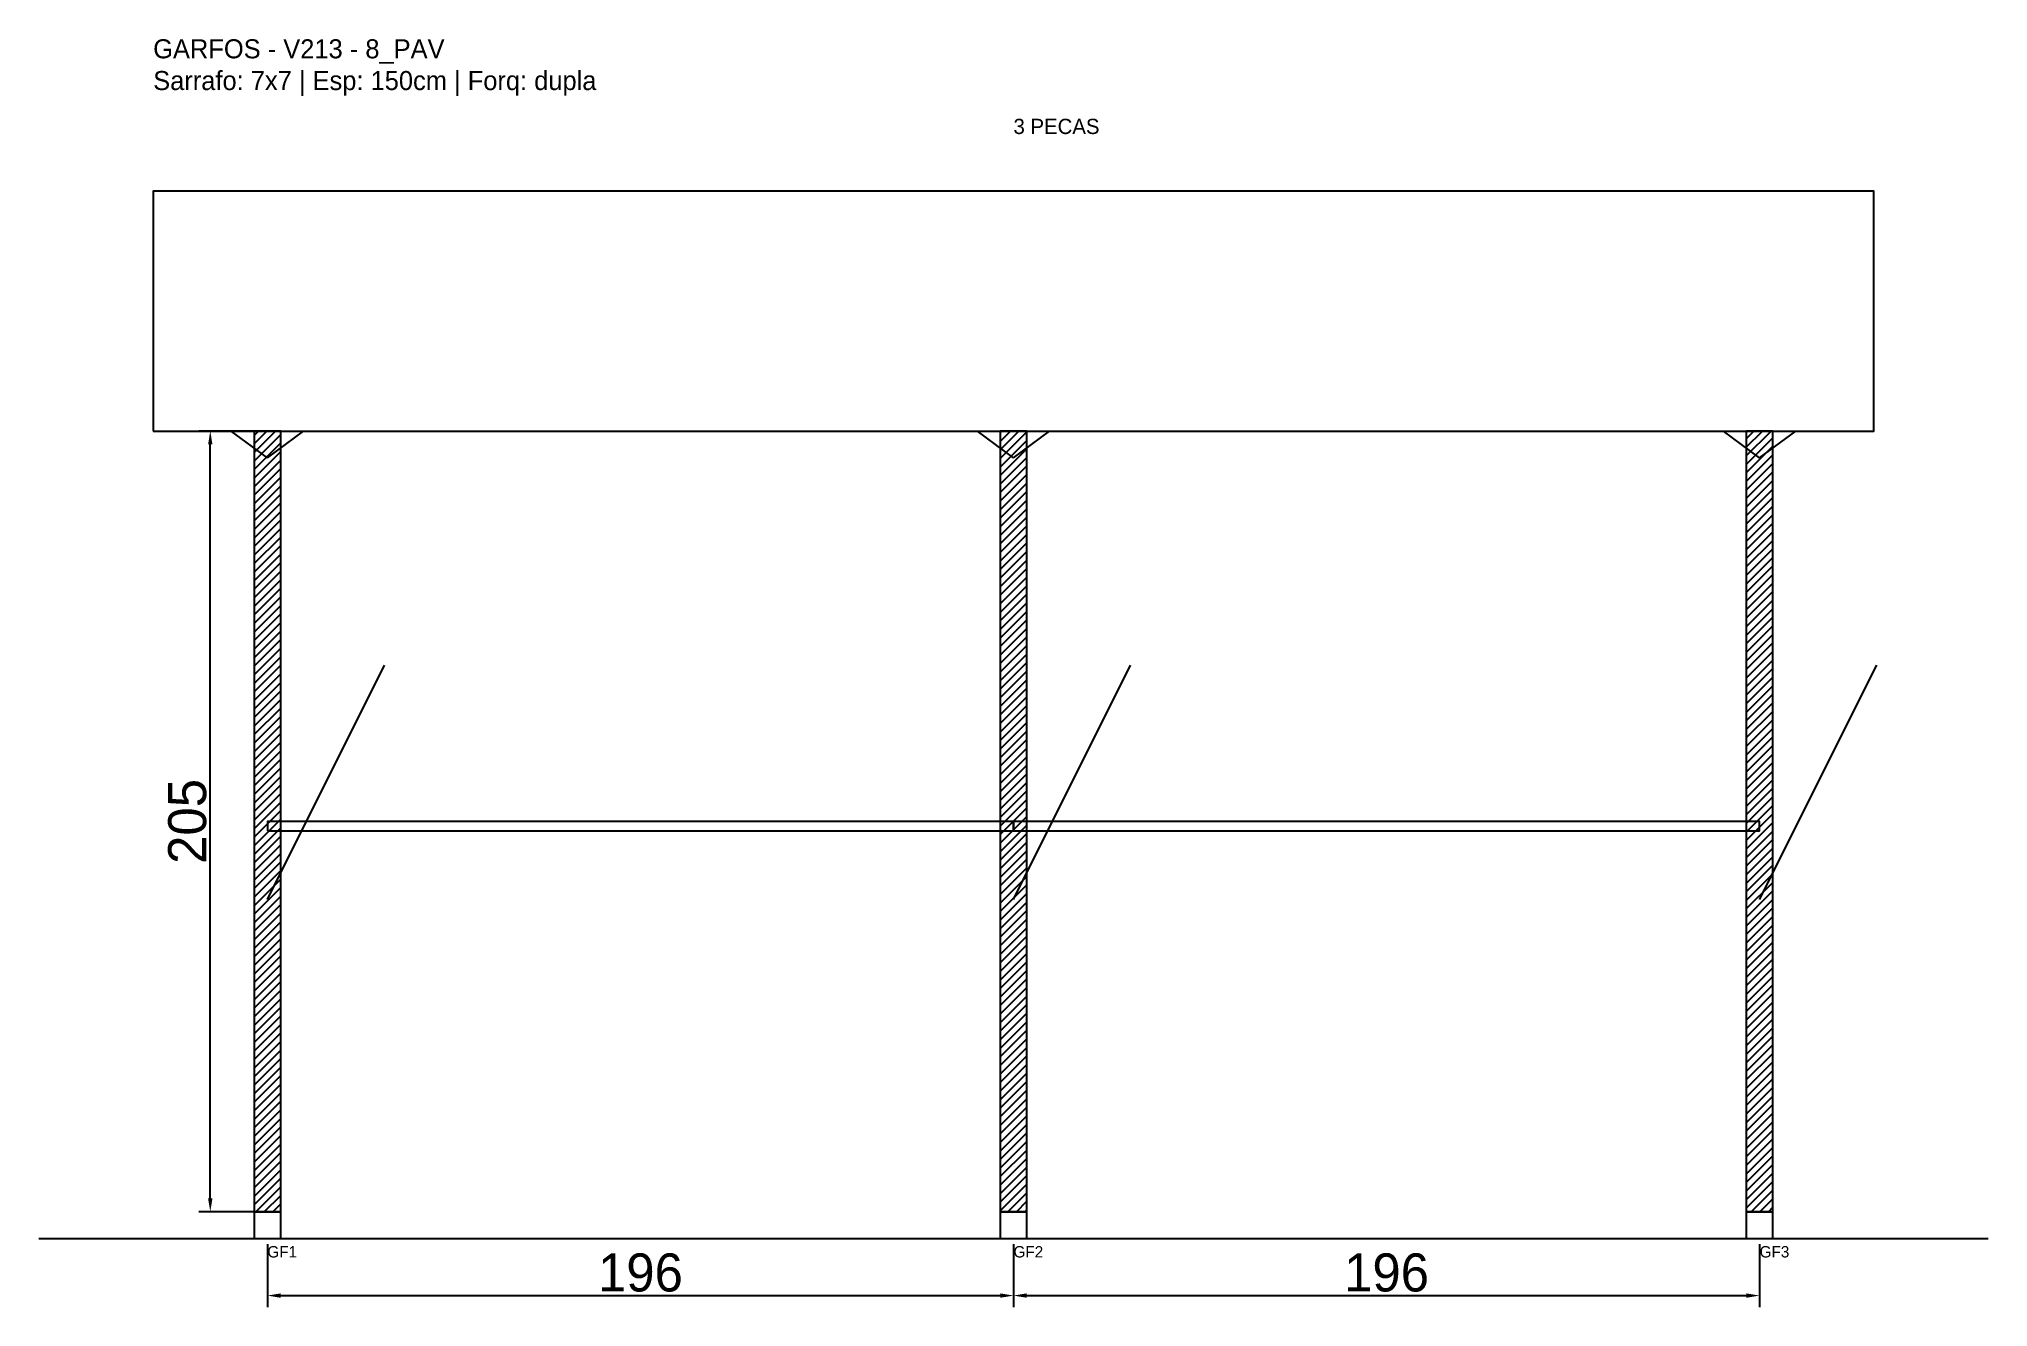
# Model space of a CAD drawing. Header units: metres. Extents: x -30 to 482, y -25 to 308.
import ezdxf

# ---------------------------------------------------------------- set-up
doc = ezdxf.new("R2010")
doc.units = ezdxf.units.M
for name, color, linetype in [('BARRA_ANCORAGEM', 1, 'Continuous'), ('COTA', 241, 'Continuous'), ('GARFOS OK', 3, 'Continuous'), ('NOME DA VIGA', 6, 'Continuous'), ('SARR_7x7', 40, 'Continuous'), ('TIRAS REESCORAMENTO', 252, 'Continuous'), ('VIGAS', 3, 'Continuous')]:
    doc.layers.add(name, color=color, linetype=linetype)
doc.dimstyles.new('EZ DXF', dxfattribs={"dimtxt": 10, "dimasz": 3.5, "dimexe": 3, "dimexo": 1.5, "dimgap": 1, "dimtad": 1, "dimdec": 1, "dimdsep": 46, "dimcen": 2.5, "dimazin": 3, "dimtfac": 1, "dimtmove": 0, "dimatfit": 3})

msp = doc.modelspace()

# ---------------------------------------------------------------- hatches: boundary and pattern name
at = {"layer": 'COTA'}
h = msp.add_hatch(dxfattribs=at)
h.set_pattern_fill('ANSI31', scale=0.5)
h.paths.add_polyline_path([(26.5, 0), (33.5, 0), (33.5, 205), (26.5, 205)])
h = msp.add_hatch(dxfattribs=at)
h.set_pattern_fill('ANSI31', scale=0.5)
h.paths.add_polyline_path([(222.505901, 0), (229.505901, 0), (229.505901, 205), (222.505901, 205)])
h = msp.add_hatch(dxfattribs=at)
h.set_pattern_fill('ANSI31', scale=0.5)
h.paths.add_polyline_path([(418.511802, 0), (425.511802, 0), (425.511802, 205), (418.511802, 205)])

# ---------------------------------------------------------------- linework, layer by layer
at = {"layer": 'BARRA_ANCORAGEM'}
for p, q in [((30, 82), (60.75, 143.5)), ((226.005901, 82), (256.755901, 143.5)), ((422.011802, 82), (452.761802, 143.5))]:
    msp.add_line(p, q, dxfattribs=at)
at = {"layer": 'GARFOS OK'}
for p, q in [((30, 198), (20.5, 205)), ((20.5, 205), (39.5, 205)), ((30, 198), (39.5, 205)), ((226.005901, 198), (216.505901, 205)), ((216.505901, 205), (235.505901, 205)), ((226.005901, 198), (235.505901, 205)), ((422.011802, 198), (412.511802, 205)), ((412.511802, 205), (431.511802, 205)), ((422.011802, 198), (431.511802, 205))]:
    msp.add_line(p, q, dxfattribs=at)
at = {"layer": 'GARFOS OK', "linetype": 'CONTINUOUS'}
msp.add_line((-30, -7), (482.011802, -7), dxfattribs=at)
at = {"layer": 'GARFOS OK'}
for points in [[(26.5, 0), (33.5, 0), (33.5, 205), (26.5, 205), (26.5, 0)], [(222.505901, 0), (229.505901, 0), (229.505901, 205), (222.505901, 205), (222.505901, 0)], [(418.511802, 0), (425.511802, 0), (425.511802, 205), (418.511802, 205), (418.511802, 0)]]:
    msp.add_lwpolyline(points, dxfattribs=at)
at = {"layer": 'SARR_7x7'}
for points in [[(26.5, -7), (33.5, -7), (33.5, 0), (26.5, 0), (26.5, -7)], [(222.505901, -7), (229.505901, -7), (229.505901, 0), (222.505901, 0), (222.505901, -7)], [(418.511802, -7), (425.511802, -7), (425.511802, 0), (418.511802, 0), (418.511802, -7)]]:
    msp.add_lwpolyline(points, dxfattribs=at)
at = {"layer": 'TIRAS REESCORAMENTO'}
for points in [[(30, 100), (226.005901, 100), (226.005901, 102.5), (30, 102.5), (30, 100)], [(226.005901, 100), (422.011802, 100), (422.011802, 102.5), (226.005901, 102.5), (226.005901, 100)]]:
    msp.add_lwpolyline(points, dxfattribs=at)
at = {"layer": 'VIGAS'}
msp.add_lwpolyline([(0, 205), (452.011802, 205), (452.011802, 268), (0, 268), (0, 205)], dxfattribs=at)

# ---------------------------------------------------------------- texts
at = {"layer": 'NOME DA VIGA'}
for s, height, p in [('3 PECAS', 4, (226.005901, 283)), ('GF1', 3, (30, -12)), ('GF2', 3, (226.005901, -12)), ('GF3', 3, (422.011802, -12))]:
    msp.add_text(s, height=height, dxfattribs=at).set_placement(p)
at = {"layer": 'NOME DA VIGA', "insert": (0, 293), "char_height": 5, "attachment_point": 7}
msp.add_mtext('GARFOS - V213 - 8_PAV\\PSarrafo: 7x7 | Esp: 150cm | Forq: dupla', dxfattribs=at)

# ---------------------------------------------------------------- dimensions: what is measured, and where the dimension line sits
at = {"layer": 'COTA'}
msp.add_linear_dim(base=(15, 0), p1=(30, 0), p2=(30, 205), angle=90, dimstyle='EZ DXF', dxfattribs=at).render()
for base, p1, p2 in [((30, -22), (30, -7), (226.005901, -7)), ((226.005901, -22), (226.005901, -7), (422.011802, -7))]:
    msp.add_linear_dim(base=base, p1=p1, p2=p2, dimstyle='EZ DXF', dxfattribs=at).render()

doc.saveas('drawing.dxf')
